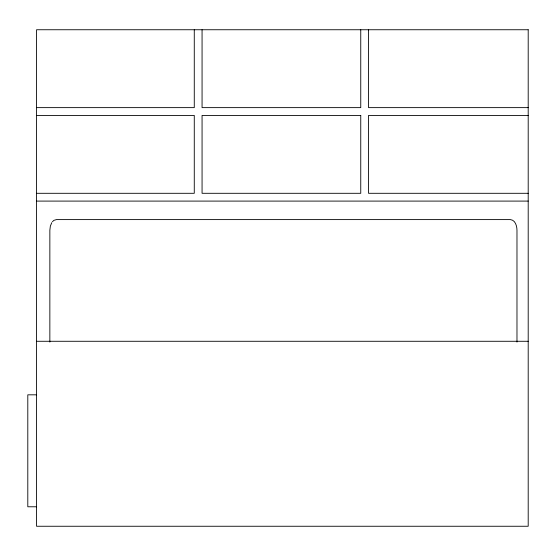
<?xml version="1.0" encoding="UTF-8"?>
<svg xmlns="http://www.w3.org/2000/svg" width="556" height="556" viewBox="0 0 556 556"><rect width="100%" height="100%" fill="white"/><g stroke="black" fill="none" stroke-linecap="round" stroke-linejoin="round"><path stroke-width="0.83" d="M51.784 222.643L50.353 226.132L49.852 230.267L49.852 342.079M52.438 221.719L53.925 220.343L56.434 219.599L510.394 219.599C515.363 220.009 516.955 226.09 516.976 230.267L516.976 342.079M36.564 107.628L194.273 107.628L194.273 29.746M528.2 107.628L368.538 107.628L368.538 29.746M36.564 115.419L194.273 115.419L194.273 193.3L36.564 193.3M528.2 115.419L368.538 115.419L368.538 193.3L528.2 193.3M36.564 201.091L528.2 201.091M36.564 341.28L528.2 341.28M36.564 394.823L27.8 394.823L27.8 506.78L36.564 506.78M360.754 29.746L360.754 107.628L202.064 107.628L202.064 29.746M528.2 29.746L36.564 29.746L36.564 526.254L528.2 526.254L528.2 29.746M360.754 115.419L202.064 115.419L202.064 193.3L360.754 193.3L360.754 115.419"/></g></svg>
